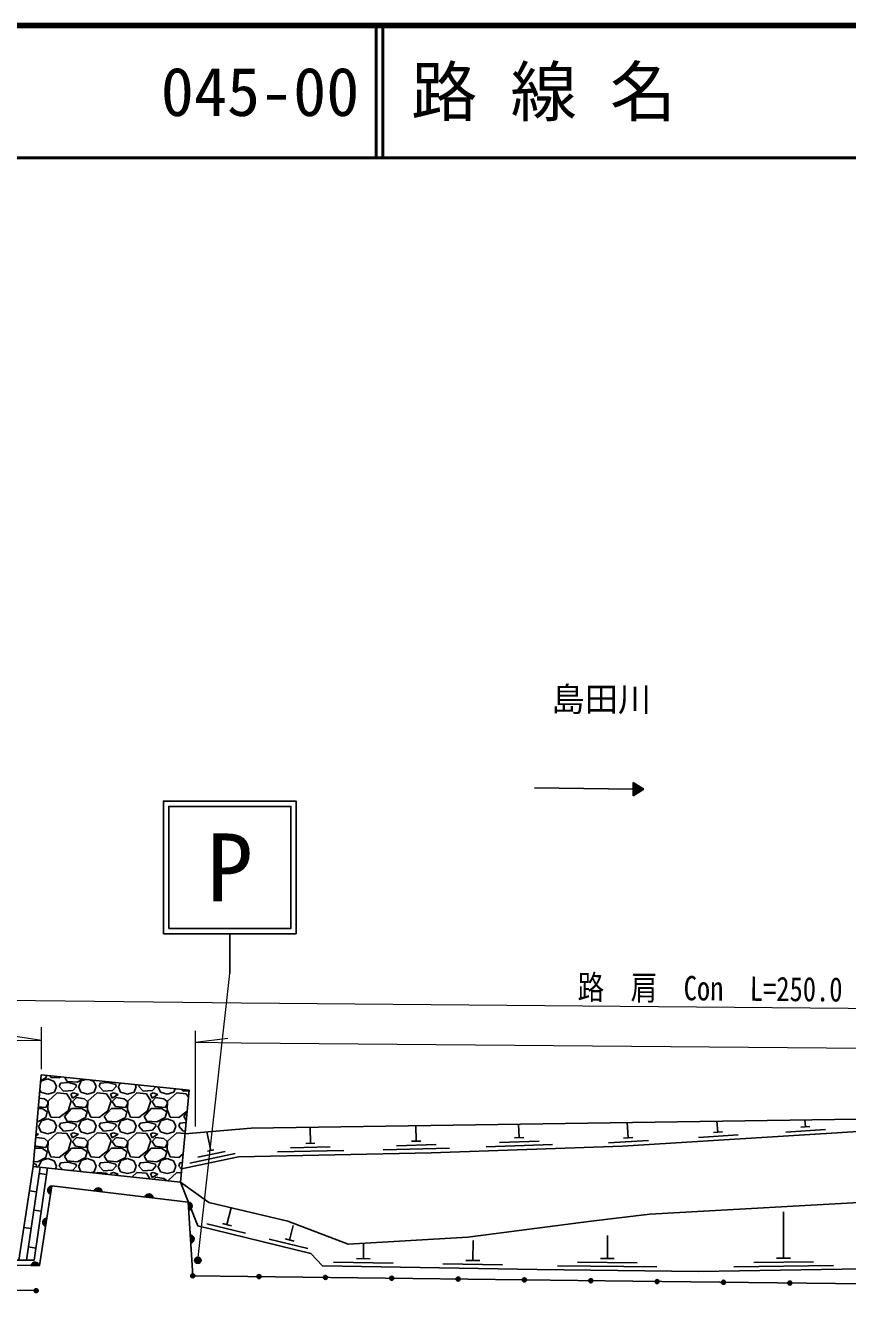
# Model space of a CAD drawing. Units: millimetres at full size, sheet at 1:1000; details may follow other scales. Extents: x 40000 to 680000, y 20000 to 380000.
# Drawn here: x 151314 to 213288, y 284459 to 380000 of the extents above; entities that cross this region are included whole.
import ezdxf
from ezdxf.enums import TextEntityAlignment as Align

# ---------------------------------------------------------------- set-up
doc = ezdxf.new("R2010")
doc.units = ezdxf.units.MM
doc.header["$LTSCALE"] = 1000
for name, color, linetype, lineweight in [('M-BGD', 7, 'Continuous', 25), ('M-STR-HTXT', 7, 'Continuous', 13), ('M-STR-STRC', 7, 'Continuous', 25), ('M-TTL', 2, 'Continuous', 140), ('M-TTL-LINE', 7, 'Continuous', 50)]:
    doc.layers.add(name, color=color, linetype=linetype, lineweight=lineweight)
doc.layers.add('M-BMK-HTXT', color=7, linetype='Continuous')
doc.layers.add('M-TTL-TXT', color=7, linetype='Continuous')
doc.styles.add('ＭＳ ゴシック', font='')
doc.styles.get('ＭＳ ゴシック').set_extended_font_data('MS Gothic')

msp = doc.modelspace()

# ---------------------------------------------------------------- hatches: boundary and pattern name
at = {"layer": 'M-BGD'}
for points in [[(197132, 321918), (197929, 322423), (197126, 322918)], [(153313, 292501), (153216, 291882, -0.84072)], [(157114, 292054), (156492, 292127, -0.84072)], [(160939, 291604), (160317, 291677, -0.84072)], [(163634, 290667), (163597, 291292, -0.84072)], [(152933, 290074), (152836, 289456, -0.84072)], [(163781, 288200), (163744, 288825, -0.84072)], [(152372, 286499), (151747, 286503, -0.84072)], [(163778, 285733, -0.41421), (163928, 285883, -0.41421), (164078, 285733, -1)], [(169078, 285669, -1), (168778, 285673, -0.41421), (168930, 285821, -0.41421)], [(174078, 285606, -1), (173778, 285610, -0.41421), (173930, 285758, -0.41421)], [(179077, 285544, -1), (178777, 285548, -0.41421), (178929, 285696, -0.41421)], [(151984, 284610, -0.41421), (152135, 284759, -0.41421), (152284, 284608, -1)], [(184077, 285481, -1), (183777, 285485, -0.41421), (183929, 285633, -0.41421)], [(189076, 285419, -1), (188776, 285422, -0.41421), (188928, 285571, -0.41421)], [(194076, 285356, -1), (193776, 285360, -0.41421), (193928, 285508, -0.41421)], [(199076, 285296, -1), (198776, 285300, -0.41421), (198927, 285448, -0.41421)], [(204075, 285240, -1), (203775, 285244, -0.41421), (203927, 285392, -0.41421)], [(209075, 285184, -1), (208775, 285188, -0.41421), (208927, 285336, -0.41421)]]:
    msp.add_hatch(color=256, dxfattribs=at).paths.add_polyline_path(points)
at = {"layer": 'M-STR-HTXT'}
msp.add_hatch(color=256, dxfattribs=at).paths.add_polyline_path([(164532, 287014, -1), (164093, 286775, -0.41421), (164193, 287114, -0.41421)])

# ---------------------------------------------------------------- linework, layer by layer
at = {"layer": 'M-BGD'}
for p, q in [((197129, 322418), (189696, 322510)), ((197126, 322918), (197132, 321918)), ((197929, 322423), (197126, 322918)), ((197929, 322423), (197132, 321918)), ((152461, 300282), (152520, 300420)), ((152850, 300660), (152477, 300464)), ((152520, 300420), (153000, 300570)), ((152900, 300836), (152850, 300660)), ((153000, 300570), (153480, 300390)), ((153191, 300806), (153240, 300690)), ((153240, 300690), (153870, 300660)), ((153480, 300390), (153660, 300000)), ((153510, 299580), (153660, 300000)), ((153870, 300660), (153955, 300726)), ((153870, 300000), (153960, 300240)), ((154200, 299640), (153870, 300000)), ((154530, 300300), (153960, 300240)), ((154470, 300390), (154295, 300690)), ((155220, 300330), (154470, 300390)), ((155130, 300150), (154530, 300300)), ((155160, 300000), (154890, 299700)), ((155160, 300000), (155130, 300150)), ((155639, 300550), (155220, 300330)), ((155310, 300000), (155490, 299580)), ((155340, 300000), (155520, 300420)), ((155520, 300420), (155861, 300527)), ((156215, 300489), (156480, 300390)), ((156480, 300390), (156660, 300000)), ((156510, 299580), (156660, 300000)), ((156870, 300000), (156960, 300240)), ((157200, 299640), (156870, 300000)), ((157530, 300300), (156960, 300240)), ((158130, 300150), (157530, 300300)), ((158160, 300000), (157890, 299700)), ((158160, 300000), (158130, 300150)), ((158310, 300000), (158490, 299580)), ((158340, 300000), (158450, 300256)), ((159510, 299580), (159660, 300000)), ((159597, 300136), (159660, 300000)), ((159870, 300000), (159909, 300103)), ((160200, 299640), (159870, 300000)), ((152760, 299070), (152361, 299130)), ((152415, 299755), (152490, 299580)), ((152490, 299580), (153000, 299430)), ((153000, 298860), (152760, 299070)), ((153000, 299430), (153510, 299580)), ((153720, 299520), (153030, 298890)), ((154440, 299460), (153720, 299520)), ((154890, 299700), (154200, 299640)), ((154770, 298920), (154440, 299460)), ((154950, 299520), (154740, 299430)), ((154740, 299430), (154860, 299130)), ((154860, 299130), (155310, 299400)), ((155160, 299160), (154860, 298860)), ((155310, 299400), (154950, 299520)), ((155760, 299070), (155160, 299160)), ((155490, 299580), (156000, 299430)), ((156000, 298860), (155760, 299070)), ((156000, 299430), (156510, 299580)), ((156720, 299520), (156030, 298890)), ((157440, 299460), (156720, 299520)), ((157890, 299700), (157200, 299640)), ((157770, 298920), (157440, 299460)), ((157950, 299520), (157740, 299430)), ((157740, 299430), (157860, 299130)), ((157860, 299130), (158310, 299400)), ((158160, 299160), (157860, 298860)), ((158310, 299400), (157950, 299520)), ((158760, 299070), (158160, 299160)), ((158490, 299580), (159000, 299430)), ((159000, 298860), (158760, 299070)), ((159000, 299430), (159510, 299580)), ((159720, 299520), (159030, 298890)), ((160440, 299460), (159720, 299520)), ((160890, 299700), (160200, 299640)), ((160770, 298920), (160440, 299460)), ((160950, 299520), (160740, 299430)), ((160740, 299430), (160860, 299130)), ((160860, 299130), (161310, 299400)), ((161160, 299160), (160860, 298860)), ((161137, 299975), (160890, 299700)), ((161310, 299400), (160950, 299520)), ((161760, 299070), (161160, 299160)), ((161329, 299955), (161490, 299580)), ((161490, 299580), (162000, 299430)), ((162000, 298860), (161760, 299070)), ((162000, 299430), (162510, 299580)), ((162720, 299520), (162030, 298890)), ((162510, 299580), (162596, 299822)), ((163440, 299460), (162720, 299520)), ((163200, 299640), (163079, 299772)), ((163646, 299679), (163200, 299640)), ((163601, 299197), (163440, 299460)), ((152293, 298350), (152580, 298350)), ((152304, 298476), (152850, 298410)), ((152580, 298350), (152970, 298080)), ((152850, 298410), (153000, 298680)), ((153030, 298890), (153000, 298260)), ((153000, 298680), (153000, 298860)), ((153000, 298260), (153240, 297690)), ((153870, 297660), (154530, 298170)), ((154260, 297750), (154800, 298350)), ((154530, 298170), (154770, 298920)), ((154800, 298350), (155580, 298350)), ((154860, 298860), (155100, 298500)), ((155100, 298500), (155850, 298410)), ((155580, 298350), (155970, 298080)), ((155850, 298410), (156000, 298680)), ((156030, 298890), (156000, 298260)), ((156000, 298680), (156000, 298860)), ((156000, 298260), (156240, 297690)), ((156870, 297660), (157530, 298170)), ((157260, 297750), (157800, 298350)), ((157530, 298170), (157770, 298920)), ((157800, 298350), (158580, 298350)), ((157860, 298860), (158100, 298500)), ((158100, 298500), (158850, 298410)), ((158580, 298350), (158970, 298080)), ((158850, 298410), (159000, 298680)), ((159030, 298890), (159000, 298260)), ((159000, 298680), (159000, 298860)), ((159000, 298260), (159240, 297690)), ((159870, 297660), (160530, 298170)), ((160260, 297750), (160800, 298350)), ((160530, 298170), (160770, 298920)), ((160800, 298350), (161580, 298350)), ((160860, 298860), (161100, 298500)), ((161100, 298500), (161850, 298410)), ((161580, 298350), (161970, 298080)), ((161850, 298410), (162000, 298680)), ((162030, 298890), (162000, 298260)), ((162000, 298680), (162000, 298860)), ((162000, 298260), (162240, 297690)), ((162870, 297660), (163502, 298148)), ((152220, 297330), (152205, 297331)), ((152850, 297660), (152220, 297330)), ((152340, 297000), (152520, 297420)), ((152520, 297420), (153000, 297570)), ((152970, 298080), (152850, 297660)), ((153000, 297570), (153480, 297390)), ((153240, 297690), (153870, 297660)), ((153480, 297390), (153660, 297000)), ((153870, 297000), (153960, 297240)), ((154530, 297300), (153960, 297240)), ((154470, 297390), (154260, 297750)), ((155220, 297330), (154470, 297390)), ((155130, 297150), (154530, 297300)), ((155160, 297000), (155130, 297150)), ((155850, 297660), (155220, 297330)), ((155340, 297000), (155520, 297420)), ((155520, 297420), (156000, 297570)), ((155970, 298080), (155850, 297660)), ((156000, 297570), (156480, 297390)), ((156240, 297690), (156870, 297660)), ((156480, 297390), (156660, 297000)), ((156870, 297000), (156960, 297240)), ((157530, 297300), (156960, 297240)), ((157470, 297390), (157260, 297750)), ((158220, 297330), (157470, 297390)), ((158130, 297150), (157530, 297300)), ((158160, 297000), (158130, 297150)), ((158850, 297660), (158220, 297330)), ((158340, 297000), (158520, 297420)), ((158520, 297420), (159000, 297570)), ((158970, 298080), (158850, 297660)), ((159000, 297570), (159480, 297390)), ((159240, 297690), (159870, 297660)), ((159480, 297390), (159660, 297000)), ((159870, 297000), (159960, 297240)), ((160530, 297300), (159960, 297240)), ((160470, 297390), (160260, 297750)), ((161220, 297330), (160470, 297390)), ((161130, 297150), (160530, 297300)), ((161160, 297000), (161130, 297150)), ((161850, 297660), (161220, 297330)), ((161340, 297000), (161520, 297420)), ((161520, 297420), (162000, 297570)), ((161970, 298080), (161850, 297660)), ((162000, 297570), (162480, 297390)), ((162240, 297690), (162870, 297660)), ((162480, 297390), (162660, 297000)), ((162870, 297000), (162960, 297240)), ((163421, 297289), (162960, 297240)), ((163260, 297750), (163488, 298004)), ((163436, 297448), (163260, 297750)), ((188533, 296137), (188480, 297161)), ((196753, 296140), (196683, 297282)), ((203515, 296555), (203423, 297381)), ((210101, 296960), (210069, 297478)), ((152113, 296282), (152310, 296400)), ((152310, 296400), (152129, 296460)), ((152310, 297000), (152490, 296580)), ((152490, 296580), (153000, 296430)), ((153000, 296430), (153510, 296580)), ((153720, 296520), (153030, 295890)), ((153510, 296580), (153660, 297000)), ((154440, 296460), (153720, 296520)), ((154200, 296640), (153870, 297000)), ((154890, 296700), (154200, 296640)), ((154770, 295920), (154440, 296460)), ((154950, 296520), (154740, 296430)), ((154740, 296430), (154860, 296130)), ((154860, 296130), (155310, 296400)), ((155160, 297000), (154890, 296700)), ((155310, 296400), (154950, 296520)), ((155310, 297000), (155490, 296580)), ((155490, 296580), (156000, 296430)), ((156000, 296430), (156510, 296580)), ((156720, 296520), (156030, 295890)), ((156510, 296580), (156660, 297000)), ((157440, 296460), (156720, 296520)), ((157200, 296640), (156870, 297000)), ((157890, 296700), (157200, 296640)), ((157770, 295920), (157440, 296460)), ((157950, 296520), (157740, 296430)), ((157740, 296430), (157860, 296130)), ((157860, 296130), (158310, 296400)), ((158160, 297000), (157890, 296700)), ((158310, 296400), (157950, 296520)), ((158310, 297000), (158490, 296580)), ((158490, 296580), (159000, 296430)), ((159000, 296430), (159510, 296580)), ((159720, 296520), (159030, 295890)), ((159510, 296580), (159660, 297000)), ((160440, 296460), (159720, 296520)), ((160200, 296640), (159870, 297000)), ((160890, 296700), (160200, 296640)), ((160770, 295920), (160440, 296460)), ((160950, 296520), (160740, 296430)), ((160740, 296430), (160860, 296130)), ((160860, 296130), (161310, 296400)), ((161160, 297000), (160890, 296700)), ((161310, 296400), (160950, 296520)), ((161310, 297000), (161490, 296580)), ((161490, 296580), (162000, 296430)), ((162000, 296430), (162510, 296580)), ((162720, 296520), (162030, 295890)), ((162510, 296580), (162660, 297000)), ((163344, 296468), (162720, 296520)), ((163200, 296640), (162870, 297000)), ((163361, 296654), (163200, 296640)), ((165287, 295177), (164988, 296571)), ((172793, 295716), (172768, 296931)), ((180771, 295879), (180740, 297048)), ((202037, 296164), (205031, 296348)), ((203166, 296534), (203865, 296577)), ((208622, 296569), (211617, 296753)), ((209752, 296939), (210450, 296982)), ((152032, 295350), (152580, 295350)), ((152052, 295572), (152100, 295500)), ((152160, 296160), (152097, 296097)), ((152100, 295500), (152850, 295410)), ((152760, 296070), (152160, 296160)), ((152580, 295350), (152970, 295080)), ((153000, 295860), (152760, 296070)), ((152850, 295410), (153000, 295680)), ((153030, 295890), (153000, 295260)), ((153000, 295680), (153000, 295860)), ((153000, 295260), (153240, 294690)), ((154260, 294750), (154800, 295350)), ((154530, 295170), (154770, 295920)), ((154800, 295350), (155580, 295350)), ((155160, 296160), (154860, 295860)), ((154860, 295860), (155100, 295500)), ((155100, 295500), (155850, 295410)), ((155760, 296070), (155160, 296160)), ((155580, 295350), (155970, 295080)), ((156000, 295860), (155760, 296070)), ((155850, 295410), (156000, 295680)), ((156030, 295890), (156000, 295260)), ((156000, 295680), (156000, 295860)), ((156000, 295260), (156240, 294690)), ((157260, 294750), (157800, 295350)), ((157530, 295170), (157770, 295920)), ((157800, 295350), (158580, 295350)), ((158160, 296160), (157860, 295860)), ((157860, 295860), (158100, 295500)), ((158100, 295500), (158850, 295410)), ((158760, 296070), (158160, 296160)), ((158580, 295350), (158970, 295080)), ((159000, 295860), (158760, 296070)), ((158850, 295410), (159000, 295680)), ((159030, 295890), (159000, 295260)), ((159000, 295680), (159000, 295860)), ((159000, 295260), (159240, 294690)), ((160260, 294750), (160800, 295350)), ((160530, 295170), (160770, 295920)), ((160800, 295350), (161580, 295350)), ((161160, 296160), (160860, 295860)), ((160860, 295860), (161100, 295500)), ((161100, 295500), (161850, 295410)), ((161760, 296070), (161160, 296160)), ((161580, 295350), (161970, 295080)), ((162000, 295860), (161760, 296070)), ((161850, 295410), (162000, 295680)), ((162030, 295890), (162000, 295260)), ((162000, 295680), (162000, 295860)), ((162000, 295260), (162240, 294690)), ((165048, 295126), (165527, 295228)), ((171300, 295385), (174299, 295447)), ((172443, 295709), (173143, 295723)), ((178287, 295214), (183286, 295345)), ((179279, 295540), (182278, 295618)), ((180421, 295870), (181121, 295888)), ((186056, 295449), (191053, 295626)), ((187045, 295784), (190043, 295890)), ((188183, 296125), (188883, 296150)), ((195274, 295748), (198269, 295932)), ((196404, 296118), (197102, 296161)), ((152220, 294330), (151946, 294352)), ((152850, 294660), (152220, 294330)), ((152340, 294000), (152520, 294420)), ((152520, 294420), (153000, 294570)), ((152970, 295080), (152850, 294660)), ((153000, 294570), (153480, 294390)), ((153240, 294690), (153870, 294660)), ((153480, 294390), (153660, 294000)), ((153870, 294660), (154530, 295170)), ((154530, 294300), (153960, 294240)), ((154470, 294390), (154260, 294750)), ((155220, 294330), (154470, 294390)), ((155130, 294150), (154530, 294300)), ((155850, 294660), (155220, 294330)), ((155340, 294000), (155520, 294420)), ((155520, 294420), (156000, 294570)), ((155970, 295080), (155850, 294660)), ((156000, 294570), (156480, 294390)), ((156240, 294690), (156870, 294660)), ((156480, 294390), (156660, 294000)), ((156870, 294660), (157530, 295170)), ((157530, 294300), (156960, 294240)), ((157470, 294390), (157260, 294750)), ((158220, 294330), (157470, 294390)), ((158130, 294150), (157530, 294300)), ((158850, 294660), (158220, 294330)), ((158340, 294000), (158520, 294420)), ((158520, 294420), (159000, 294570)), ((158970, 295080), (158850, 294660)), ((159000, 294570), (159480, 294390)), ((159240, 294690), (159870, 294660)), ((159480, 294390), (159660, 294000)), ((159870, 294660), (160530, 295170)), ((160530, 294300), (159960, 294240)), ((160470, 294390), (160260, 294750)), ((161220, 294330), (160470, 294390)), ((161130, 294150), (160530, 294300)), ((161850, 294660), (161220, 294330)), ((161340, 294000), (161520, 294420)), ((161520, 294420), (162000, 294570)), ((161970, 295080), (161850, 294660)), ((162000, 294570), (162480, 294390)), ((162240, 294690), (162870, 294660)), ((162480, 294390), (162660, 294000)), ((162870, 294660), (163197, 294913)), ((163702, 294223), (167124, 294958)), ((164324, 294663), (166377, 295104)), ((170306, 295065), (175305, 295167)), ((151388, 286899), (152426, 293917)), ((151913, 293971), (162999, 292798)), ((152130, 294150), (151932, 294199)), ((152994, 293857), (151984, 286899)), ((152160, 294000), (152115, 293950)), ((152160, 294000), (152130, 294150)), ((152310, 294000), (152342, 293926)), ((152356, 293445), (152922, 293363)), ((153586, 293794), (153660, 294000)), ((153870, 294000), (153960, 294240)), ((154109, 293739), (153870, 294000)), ((154890, 293700), (154663, 293680)), ((155160, 294000), (154890, 293700)), ((155160, 294000), (155130, 294150)), ((155310, 294000), (155484, 293593)), ((156272, 293510), (156510, 293580)), ((156510, 293580), (156660, 294000)), ((156720, 293520), (156664, 293468)), ((157440, 293460), (156720, 293520)), ((156870, 294000), (156960, 294240)), ((157200, 293640), (156870, 294000)), ((157890, 293700), (157200, 293640)), ((157488, 293381), (157440, 293460)), ((157950, 293520), (157740, 293430)), ((157740, 293430), (157772, 293351)), ((158160, 294000), (157890, 293700)), ((158310, 293400), (157950, 293520)), ((158160, 294000), (158130, 294150)), ((158160, 293310), (158310, 293400)), ((158310, 294000), (158490, 293580)), ((158490, 293580), (159000, 293430)), ((159000, 293430), (159510, 293580)), ((159720, 293520), (159352, 293184)), ((159510, 293580), (159660, 294000)), ((160440, 293460), (159720, 293520)), ((159870, 294000), (159960, 294240)), ((160200, 293640), (159870, 294000)), ((160890, 293700), (160200, 293640)), ((160696, 293042), (160440, 293460)), ((160950, 293520), (160740, 293430)), ((160740, 293430), (160860, 293130)), ((160860, 293130), (161310, 293400)), ((161160, 294000), (160890, 293700)), ((161310, 293400), (160950, 293520)), ((161160, 294000), (161130, 294150)), ((161310, 294000), (161490, 293580)), ((161490, 293580), (162000, 293430)), ((162000, 293430), (162510, 293580)), ((162720, 293520), (162040, 292899)), ((162510, 293580), (162660, 294000)), ((163064, 293491), (162720, 293520)), ((162870, 294000), (162960, 294240)), ((163089, 293761), (162870, 294000)), ((163136, 294259), (162960, 294240)), ((153216, 291882), (153313, 292501)), ((161160, 293160), (161009, 293009)), ((161760, 293070), (161160, 293160)), ((161943, 292910), (161760, 293070)), ((151627, 292135), (152151, 292060)), ((156492, 292127), (157114, 292054)), ((160317, 291677), (160939, 291604)), ((151946, 290675), (152520, 290592)), ((163597, 291292), (163634, 290667)), ((166509, 289586), (166822, 290864)), ((208460, 287058), (208452, 290560)), ((152836, 289456), (152933, 290074)), ((164981, 289652), (167894, 288937)), ((166169, 289670), (166849, 289503)), ((171229, 288428), (171497, 289519)), ((151195, 289369), (151742, 289290)), ((163744, 288825), (163781, 288200)), ((195176, 287039), (195192, 288776)), ((151537, 287905), (152117, 287821)), ((169701, 288494), (172614, 287779)), ((170889, 288511), (171569, 288345)), ((176788, 287023), (176808, 288182)), ((185038, 286882), (185063, 288382)), ((145647, 286905), (151984, 286899)), ((174533, 286761), (179033, 286684)), ((176263, 287031), (177313, 287014)), ((184513, 286891), (185563, 286874)), ((192923, 286765), (197422, 286713)), ((194651, 287045), (195701, 287033)), ((206215, 286724), (210714, 286793)), ((207935, 287050), (208985, 287066)), ((151747, 286503), (152372, 286499)), ((182783, 286621), (187283, 286544)), ((191419, 286482), (198919, 286396)), ((204720, 286401), (212219, 286516)), ((103303, 285027), (152134, 284609))]:
    msp.add_line(p, q, dxfattribs=at)
for points in [[(152512, 300877), (151913, 293971), (150811, 286900)], [(152512, 300877), (163649, 299712), (162999, 292798)], [(163340, 296426), (168344, 296866), (215691, 297561), (220722, 297033), (226778, 297358), (234754, 297838), (242215, 299352), (251844, 298797), (261268, 298663), (264732, 298073), (274860, 297866), (281927, 297517), (297150, 296444), (317504, 292107)], [(317493, 290946), (297465, 294938), (289636, 295754), (273207, 296797), (264293, 296804), (261459, 297464), (241649, 298111), (234242, 296398), (221044, 296160), (214486, 296629), (196327, 295512), (181890, 295002), (167378, 294705), (163091, 293785)], [(163928, 285733), (163597, 291292), (153313, 292501), (152372, 286499), (144511, 286547)], [(162999, 292798), (164305, 289509), (172842, 287414), (173705, 286475), (189879, 286200), (202059, 286060), (220584, 286344), (228998, 286680)], [(162999, 292798), (165146, 291262), (171085, 289851), (175647, 288113), (184667, 288643), (193968, 289856), (198381, 290376), (216394, 291389), (237633, 291009), (289258, 290593), (298548, 291223), (304937, 290117), (311461, 288215), (317460, 287657)], [(228449, 284904), (212376, 285147), (197096, 285318), (163928, 285733)]]:
    msp.add_lwpolyline(points, dxfattribs=at)
for centre in [(163928, 285733), (168928, 285671), (173928, 285608), (178927, 285546), (152134, 284609), (183927, 285483), (188926, 285421), (193926, 285358), (198926, 285298), (203925, 285242), (208925, 285186)]:
    msp.add_circle(centre, 150, dxfattribs=at)
for centre, start, end in [((153318, 292183), 90.98535, 251.20309), ((156797, 292036), 3.18708, 163.40481), ((160621, 291587), 3.18708, 163.40481), ((163561, 290976), 283.30552, 83.52326), ((152938, 289757), 90.98535, 251.20309), ((163708, 288509), 283.30552, 83.52326), ((152059, 286446), 9.53979, 169.75753)]:
    msp.add_arc(centre, 318, start, end, dxfattribs=at)
at = {"layer": 'M-STR-HTXT'}
for p, q in [((164313, 286895), (166723, 308514)), ((103647, 304022), (152528, 303467)), ((152528, 303467), (150101, 303837)), ((152528, 301311), (152528, 304468)), ((164142, 296973), (164142, 304189)), ((164142, 303336), (166577, 303650))]:
    msp.add_line(p, q, dxfattribs=at)
for points in [[(67824, 307429), (167616, 306296), (267607, 305431), (317639, 304998)], [(164142, 303336), (167586, 303297), (267581, 302431), (317609, 301998)]]:
    msp.add_lwpolyline(points, dxfattribs=at)
msp.add_circle((164313, 286895), 250, dxfattribs=at)
at = {"layer": 'M-STR-STRC'}
msp.add_line((166723, 311514), (166723, 308514), dxfattribs=at)
for points in [[(161723, 311514), (171723, 311514), (171723, 321514), (161723, 321514)], [(162123, 311914), (171323, 311914), (171323, 321114), (162123, 321114)]]:
    msp.add_lwpolyline(points, close=True, dxfattribs=at)
at = {"layer": 'M-TTL'}
msp.add_line((680000, 380000), (40000, 380000), dxfattribs=at)
at = {"layer": 'M-TTL-LINE'}
for p, q in [((177750, 380000), (177750, 370000)), ((178250, 380000), (178250, 370000)), ((40000, 370000), (680000, 370000))]:
    msp.add_line(p, q, dxfattribs=at)

# ---------------------------------------------------------------- texts
at = {"layer": 'M-BMK-HTXT', "style": 'ＭＳ ゴシック'}
msp.add_text('島田川', height=1833, dxfattribs=at).set_placement((194724, 329199), align=Align.MIDDLE_CENTER)
at = {"layer": 'M-STR-HTXT', "style": 'ＭＳ ゴシック', "width": 0.8}
msp.add_text('路  肩  Con  L=250.0', height=1833, rotation=359.504, dxfattribs=at).set_placement((202908, 305939), align=Align.BOTTOM_CENTER)
at = {"layer": 'M-STR-STRC', "style": 'ＭＳ ゴシック'}
msp.add_text('P', height=5132, dxfattribs=at).set_placement((166723, 316514), align=Align.MIDDLE_CENTER)
at = {"layer": 'M-TTL-TXT', "style": 'ＭＳ ゴシック'}
for s, p in [('045-00', (161521, 375000)), ('路 線 名', (180380, 375000))]:
    msp.add_text(s, height=3666, dxfattribs=at).set_placement(p, align=Align.MIDDLE_LEFT)

doc.saveas('drawing.dxf')
